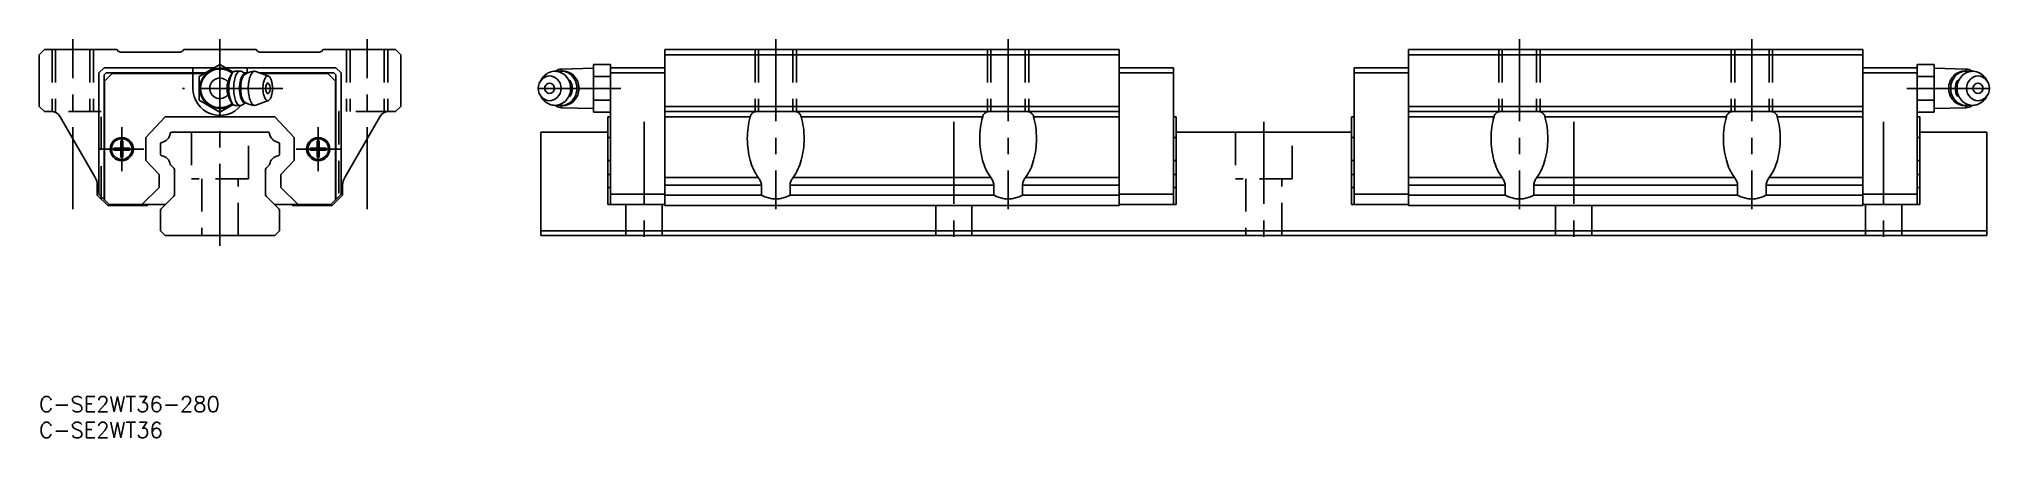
# Model space of a CAD drawing. Extents: x 0 to 380, y -8 to 69.
import ezdxf

# ---------------------------------------------------------------- set-up
doc = ezdxf.new("R2010")
doc.units = 0
doc.header["$LTSCALE"] = 0.5
doc.linetypes.add('CENTER', pattern=[50.8, 31.75, -6.35, 6.35, -6.35])
doc.linetypes.add('DASHED', pattern=[19.05, 12.7, -6.35])
doc.layers.get('0').update_dxf_attribs({"linetype": 'CONTINUOUS'})
doc.layers.add('CENTER', color=1, linetype='CENTER')
doc.styles.get("Standard").update_dxf_attribs({"font": 'txt.shx', "height": 3, "bigfont": 'bigfont.shx'})

# ---------------------------------------------------------------- blocks, each defined once
blk = doc.blocks.new('*U37')
at = {"color": 7, "linetype": 'CONTINUOUS'}
blk.add_text('C-SE2WT36-280', height=3, dxfattribs=at).set_placement((0, -3))
blk = doc.blocks.new('*U38')
at = {"color": 7, "linetype": 'CONTINUOUS'}
blk.add_text('C-SE2WT36', height=3, dxfattribs=at).set_placement((0, -8))

msp = doc.modelspace()

# ---------------------------------------------------------------- linework, layer by layer
at = {"color": 7, "linetype": 'CONTINUOUS'}
for p, q in [((1, 67.12), (0, 66.12)), ((0, 66.12), (0, 56.12)), ((15, 67.12), (1, 67.12)), ((15.35, 66.77), (15, 67.12)), ((27.29, 66.62), (15.71, 66.62)), ((28, 67.12), (27.65, 66.77)), ((42, 67.12), (28, 67.12)), ((42.35, 66.77), (42, 67.12)), ((54.29, 66.62), (42.71, 66.62)), ((55, 67.12), (54.65, 66.77)), ((69, 67.12), (55, 67.12)), ((70, 66.12), (69, 67.12)), ((70, 56.12), (70, 66.12)), ((121.1, 67.12), (209.1, 67.12)), ((121.1, 36.92), (121.1, 67.12)), ((121.1, 66.12), (209.1, 66.12)), ((209.1, 36.92), (209.1, 67.12)), ((353.1, 67.12), (265.1, 67.12)), ((265.1, 36.92), (265.1, 67.12)), ((353.1, 66.12), (265.1, 66.12)), ((353.1, 36.92), (353.1, 67.12)), ((12.55, 63.62), (11.55, 62.62)), ((11.55, 62.62), (11.55, 39.12)), ((33.93, 63.62), (12.55, 63.62)), ((12.96, 62.62), (12.55, 62.21)), ((12.55, 62.21), (12.55, 38.12)), ((12.65, 61.02), (14.15, 62.52)), ((12.65, 61.02), (12.65, 38.02)), ((32.2, 62.62), (12.96, 62.62)), ((32.02, 62.52), (14.15, 62.52)), ((29.75, 63.62), (29.75, 62.62)), ((29.75, 62.52), (29.75, 59.62)), ((35, 64.24), (31, 61.93)), ((31, 61.93), (31, 57.31)), ((37.55, 62.77), (35, 64.24)), ((57.45, 63.62), (36.07, 63.62)), ((37.29, 62.46), (37.52, 62.73)), ((38.93, 62.97), (38.05, 62.97)), ((39.95, 62.42), (39.22, 62.89)), ((40.32, 62.62), (39.64, 62.62)), ((40.12, 62.52), (39.79, 62.52)), ((39.95, 62.42), (39.85, 62.42)), ((40.25, 63.62), (40.25, 62.62)), ((41.92, 62.89), (44.37, 62)), ((57.04, 62.62), (42.66, 62.62)), ((55.85, 62.52), (42.93, 62.52)), ((55.85, 62.52), (57.35, 61.02)), ((57.45, 62.21), (57.04, 62.62)), ((57.35, 38.02), (57.35, 61.02)), ((58.45, 62.62), (57.45, 63.62)), ((57.45, 38.12), (57.45, 62.21)), ((58.45, 39.12), (58.45, 62.62)), ((97.39, 61.57), (97.03, 61.04)), ((101.39, 62.97), (101.01, 62.97)), ((107.3, 63.52), (101.15, 63.36)), ((101.15, 62.97), (101.15, 63.36)), ((110.6, 64.24), (107.3, 64.24)), ((107.3, 55), (107.3, 64.24)), ((110.6, 61.93), (107.3, 61.93)), ((110.6, 37.12), (110.6, 64.24)), ((110.6, 63.62), (121.1, 63.62)), ((110.6, 62.62), (121.1, 62.62)), ((219.6, 63.62), (209.1, 63.62)), ((219.6, 62.62), (209.1, 62.62)), ((219.6, 37.12), (219.6, 63.62)), ((254.6, 37.12), (254.6, 63.62)), ((254.6, 63.62), (265.1, 63.62)), ((254.6, 62.62), (265.1, 62.62)), ((363.6, 63.62), (353.1, 63.62)), ((363.6, 62.62), (353.1, 62.62)), ((363.6, 37.12), (363.6, 64.24)), ((363.6, 64.24), (366.9, 64.24)), ((363.6, 61.93), (366.9, 61.93)), ((366.9, 55), (366.9, 64.24)), ((366.9, 63.52), (373.05, 63.36)), ((372.8, 62.97), (373.19, 62.97)), ((373.05, 62.97), (373.05, 63.36)), ((376.81, 61.57), (377.17, 61.04)), ((31, 57.31), (35, 55)), ((41.92, 56.36), (44.37, 57.25)), ((97.03, 58.21), (97.39, 57.68)), ((110.6, 57.31), (107.3, 57.31)), ((363.6, 57.31), (366.9, 57.31)), ((377.17, 58.21), (376.81, 57.68)), ((0, 56.12), (1, 55.12)), ((1, 55.12), (2.33, 55.12)), ((4.06, 54.12), (10.85, 42.36)), ((20.65, 50.11), (24.39, 54.12)), ((24.39, 54.12), (45.61, 54.12)), ((35, 55), (37.55, 56.48)), ((37.29, 56.79), (37.52, 56.51)), ((38.05, 56.27), (38.93, 56.28)), ((39.95, 56.82), (39.22, 56.36)), ((39.85, 56.82), (39.95, 56.82)), ((45.61, 54.12), (49.35, 50.11)), ((59.15, 42.36), (65.94, 54.12)), ((67.67, 55.12), (69, 55.12)), ((69, 55.12), (70, 56.12)), ((101.01, 56.27), (101.4, 56.27)), ((101.15, 55.88), (101.15, 56.27)), ((101.15, 55.88), (107.3, 55.72)), ((110.6, 55), (107.3, 55)), ((110.6, 54.12), (110.1, 54.12)), ((110.1, 54.12), (110.1, 37.12)), ((121.1, 56.12), (209.1, 56.12)), ((121.1, 55.12), (209.1, 55.12)), ((121.1, 54.12), (137.67, 54.12)), ((147.53, 54.12), (182.67, 54.12)), ((192.53, 54.12), (209.1, 54.12)), ((219.6, 54.12), (220.1, 54.12)), ((220.1, 37.12), (220.1, 54.12)), ((254.6, 54.12), (254.1, 54.12)), ((254.1, 37.12), (254.1, 54.12)), ((353.1, 56.12), (265.1, 56.12)), ((353.1, 55.12), (265.1, 55.12)), ((281.67, 54.12), (265.1, 54.12)), ((326.67, 54.12), (291.53, 54.12)), ((353.1, 54.12), (336.53, 54.12)), ((363.6, 55), (366.9, 55)), ((363.6, 54.12), (364.1, 54.12)), ((364.1, 54.12), (364.1, 37.12)), ((373.05, 55.88), (366.9, 55.72)), ((373.19, 56.27), (372.8, 56.27)), ((373.05, 55.88), (373.05, 56.27)), ((15.78, 48.07), (15.78, 49.44)), ((16.18, 49.44), (16.18, 48.07)), ((20.65, 45.65), (20.65, 50.11)), ((25.68, 51.12), (44.32, 51.12)), ((49.35, 50.11), (49.35, 45.65)), ((53.82, 48.07), (53.82, 49.44)), ((54.22, 49.44), (54.22, 48.07)), ((97.1, 51.12), (110.1, 51.12)), ((97.1, 31.12), (97.1, 51.12)), ((110.6, 50.11), (110.1, 50.11)), ((219.6, 50.11), (220.1, 50.11)), ((220.1, 51.12), (254.1, 51.12)), ((254.6, 50.11), (254.1, 50.11)), ((363.6, 50.11), (364.1, 50.11)), ((377.1, 51.12), (364.1, 51.12)), ((377.1, 31.12), (377.1, 51.12)), ((14.42, 48.07), (15.78, 48.07)), ((15.78, 47.67), (14.42, 47.67)), ((15.78, 46.31), (15.78, 47.67)), ((16.18, 48.07), (17.54, 48.07)), ((17.54, 47.67), (16.18, 47.67)), ((16.18, 47.67), (16.18, 46.31)), ((23.2, 42.92), (20.65, 45.65)), ((23.5, 46.88), (23.5, 48.86)), ((46.5, 48.86), (46.5, 46.88)), ((49.35, 45.65), (46.8, 42.92)), ((52.46, 48.07), (53.82, 48.07)), ((53.82, 47.67), (52.46, 47.67)), ((53.82, 46.31), (53.82, 47.67)), ((54.22, 48.07), (55.58, 48.07)), ((55.58, 47.67), (54.22, 47.67)), ((54.22, 47.67), (54.22, 46.31)), ((110.6, 45.65), (110.1, 45.65)), ((219.6, 45.65), (220.1, 45.65)), ((254.6, 45.65), (254.1, 45.65)), ((363.6, 45.65), (364.1, 45.65)), ((23.2, 40.46), (23.2, 42.92)), ((26.05, 44.15), (25.47, 44.74)), ((26.2, 39.13), (26.2, 43.8)), ((43.8, 43.8), (43.8, 39.13)), ((44.53, 44.74), (43.95, 44.15)), ((46.8, 42.92), (46.8, 40.46)), ((110.6, 42.92), (110.1, 42.92)), ((121.1, 42.36), (139.23, 42.36)), ((145.97, 42.36), (184.23, 42.36)), ((190.97, 42.36), (209.1, 42.36)), ((219.6, 42.92), (220.1, 42.92)), ((254.6, 42.92), (254.1, 42.92)), ((283.23, 42.36), (265.1, 42.36)), ((328.23, 42.36), (289.97, 42.36)), ((353.1, 42.36), (334.97, 42.36)), ((363.6, 42.92), (364.1, 42.92)), ((11.25, 40.86), (11.25, 38.97)), ((11.25, 38.97), (13.3, 36.92)), ((11.55, 39.12), (13.55, 37.12)), ((19.87, 37.12), (23.2, 40.46)), ((26.05, 38.78), (23.65, 36.37)), ((46.35, 36.37), (43.95, 38.78)), ((46.8, 40.46), (50.13, 37.12)), ((56.45, 37.12), (58.45, 39.12)), ((56.7, 36.92), (58.75, 38.97)), ((58.75, 38.97), (58.75, 40.86)), ((110.6, 40.46), (110.1, 40.46)), ((110.6, 39.12), (121.1, 39.12)), ((121.1, 40.86), (139.83, 40.86)), ((121.1, 38.97), (139.83, 38.97)), ((139.83, 38.97), (139.83, 40.86)), ((145.37, 40.86), (145.37, 38.97)), ((145.37, 40.86), (184.83, 40.86)), ((145.37, 38.97), (184.83, 38.97)), ((184.83, 40.86), (184.83, 38.97)), ((190.37, 38.97), (190.37, 40.86)), ((190.37, 40.86), (209.1, 40.86)), ((190.37, 38.97), (209.1, 38.97)), ((219.6, 39.12), (209.1, 39.12)), ((219.6, 40.46), (220.1, 40.46)), ((254.6, 40.46), (254.1, 40.46)), ((254.6, 39.12), (265.1, 39.12)), ((283.83, 40.86), (265.1, 40.86)), ((283.83, 38.97), (265.1, 38.97)), ((283.83, 38.97), (283.83, 40.86)), ((289.37, 40.86), (289.37, 38.97)), ((328.83, 40.86), (289.37, 40.86)), ((328.83, 38.97), (289.37, 38.97)), ((328.83, 40.86), (328.83, 38.97)), ((353.1, 40.86), (334.37, 40.86)), ((334.37, 38.97), (334.37, 40.86)), ((353.1, 38.97), (334.37, 38.97)), ((363.6, 39.12), (353.1, 39.12)), ((363.6, 40.46), (364.1, 40.46)), ((13.3, 36.92), (20.94, 36.92)), ((24.4, 37.12), (13.55, 37.12)), ((20.94, 36.92), (21.14, 37.12)), ((23.5, 36.02), (23.5, 32.02)), ((56.45, 37.12), (45.6, 37.12)), ((46.5, 32.02), (46.5, 36.02)), ((48.86, 37.12), (49.06, 36.92)), ((49.06, 36.92), (56.7, 36.92)), ((121.05, 37.12), (110.1, 37.12)), ((121.05, 37.12), (121.05, 37.17)), ((121.05, 37.17), (121.1, 37.17)), ((121.1, 36.92), (209.1, 36.92)), ((209.1, 37.17), (209.15, 37.17)), ((209.15, 37.17), (209.15, 37.12)), ((220.1, 37.12), (209.15, 37.12)), ((254.1, 37.12), (265.05, 37.12)), ((265.05, 37.17), (265.05, 37.12)), ((265.1, 37.17), (265.05, 37.17)), ((353.1, 36.92), (265.1, 36.92)), ((353.15, 37.17), (353.1, 37.17)), ((353.15, 37.12), (353.15, 37.17)), ((353.15, 37.12), (364.1, 37.12)), ((23.5, 32.02), (24.4, 31.12)), ((24.4, 31.12), (45.6, 31.12)), ((45.6, 31.12), (46.5, 32.02)), ((97.1, 32.02), (377.1, 32.02)), ((97.1, 31.12), (377.1, 31.12))]:
    msp.add_line(p, q, dxfattribs=at)
at = {"color": 3, "linetype": 'DASHED'}
for p, q in [((2.49, 67.12), (2.49, 55.12)), ((3.17, 67.12), (3.17, 55.12)), ((9.82, 67.12), (9.82, 55.12)), ((10.49, 67.12), (10.49, 55.12)), ((59.5, 67.12), (59.5, 55.12)), ((60.18, 67.12), (60.18, 55.12)), ((66.82, 67.12), (66.82, 55.12)), ((67.5, 67.12), (67.5, 55.12)), ((138.6, 67.12), (138.6, 55.12)), ((139.27, 67.12), (139.27, 55.12)), ((145.92, 67.12), (145.92, 55.12)), ((146.6, 67.12), (146.6, 55.12)), ((183.6, 67.12), (183.6, 55.12)), ((184.27, 67.12), (184.27, 55.12)), ((190.92, 67.12), (190.92, 55.12)), ((191.6, 67.12), (191.6, 55.12)), ((282.6, 67.12), (282.6, 55.12)), ((283.27, 67.12), (283.27, 55.12)), ((289.92, 67.12), (289.92, 55.12)), ((290.6, 67.12), (290.6, 55.12)), ((327.6, 67.12), (327.6, 55.12)), ((328.27, 67.12), (328.27, 55.12)), ((334.92, 67.12), (334.92, 55.12)), ((335.6, 67.12), (335.6, 55.12)), ((12, 55.12), (2.33, 55.12)), ((12, 38.22), (12, 55.12)), ((58, 55.12), (58, 38.22)), ((67.67, 55.12), (58, 55.12)), ((29.5, 51.12), (29.5, 42.12)), ((40.5, 42.12), (40.5, 51.12)), ((231.6, 51.12), (231.6, 42.12)), ((242.6, 42.12), (242.6, 51.12)), ((40.5, 42.12), (29.5, 42.12)), ((31.5, 42.12), (31.5, 31.12)), ((38.5, 31.12), (38.5, 42.12)), ((242.6, 42.12), (231.6, 42.12)), ((233.6, 42.12), (233.6, 31.12)), ((240.6, 31.12), (240.6, 42.12)), ((113.6, 37.12), (113.6, 31.12)), ((120.6, 31.12), (120.6, 37.12)), ((173.6, 36.92), (173.6, 31.12)), ((180.6, 31.12), (180.6, 36.92)), ((293.6, 36.92), (293.6, 31.12)), ((300.6, 31.12), (300.6, 36.92)), ((353.6, 37.12), (353.6, 31.12)), ((360.6, 31.12), (360.6, 37.12))]:
    msp.add_line(p, q, dxfattribs=at)
at = {"color": 7, "linetype": 'CONTINUOUS'}
for centre, radius in [((15.98, 47.87), 2.25), ((15.98, 47.87), 1.99), ((54.02, 47.87), 2.25), ((54.02, 47.87), 1.99)]:
    msp.add_circle(centre, radius, dxfattribs=at)
for centre, radius, start, end in [((15.71, 67.12), 0.5, 225, 270), ((27.29, 67.12), 0.5, 270, 315), ((42.71, 67.12), 0.5, 225, 270), ((54.29, 67.12), 0.5, 270, 315), ((35, 59.62), 3.9, 50.9718, 309.0282), ((35, 59.62), 3.74, 51.0329, 308.9671), ((35, 59.62), 1.98, 38.259, 321.741), ((40.49, 59.62), 4.12, 162.6982, 197.3018), ((44.42, 58.51), 8.2, 155.5597, 163.4295), ((43.25, 59.84), 6.52, 160.718, 176.1614), ((38.88, 61.1), 2.09, 139.5538, 157.3697), ((39.24, 61.24), 2.27, 139.598, 160.8002), ((38.04, 62.29), 0.68, 89.8146, 141.4349), ((44.01, 59.91), 6.35, 163.1981, 173.801), ((40.82, 60.91), 3, 146.419, 163.9372), ((39.1, 62.09), 0.918, 109.5055, 148.4502), ((38.93, 62.42), 0.551, 57.5252, 104.1804), ((43.78, 59.9), 4.99, 160.0114, 176.868), ((45.07, 59.73), 6.05, 166.8119, 176.1003), ((40.89, 60.98), 1.9, 139.598, 160.8002), ((42.5, 60.36), 3.41, 153.6234, 167.265), ((39.89, 61.86), 0.569, 93.4944, 141.4349), ((40.57, 61.35), 1.24, 128.03, 154.984), ((41.69, 59.63), 3.29, 89.1369, 124.9824), ((47.58, 59.76), 7.09, 166.5793, 176.0477), ((44.5, 60.53), 3.92, 152.982, 167.0658), ((42.25, 61.71), 1.38, 126.0403, 154.4616), ((41.74, 62.4), 0.519, 70.0924, 125.2235), ((48.41, 59.73), 5.09, 166.0541, 175.9315), ((46.1, 60.33), 2.69, 151.4947, 166.6232), ((44.52, 61.22), 0.885, 121.2698, 153.2617), ((44.24, 61.65), 0.371, 61.134, 118.866), ((43.96, 61.22), 0.885, 26.7383, 58.7302), ((42.38, 60.33), 2.69, 13.3768, 28.5053), ((40.06, 59.73), 5.09, 4.0685, 13.9459), ((99.13, 59.62), 2.53, 134.7224, 225.2776), ((98.82, 59.93), 2.09, 45.5005, 134.4995), ((100.01, 59.81), 3.16, 123.7997, 146.1384), ((99.87, 60.02), 2.91, 100.3514, 123.7661), ((99.85, 60.1), 2.82, 76.348, 100.2493), ((101.2, 61.36), 2, 91.5, 128.7532), ((98.5, 59.62), 2.53, 314.7224, 45.2776), ((101.01, 60.03), 2.94, 80.5353, 103.929), ((99.82, 59.99), 2.94, 52.9859, 76.2524), ((101.39, 60.03), 2.94, 53.8898, 89.8488), ((101, 60.03), 2.95, 57.3307, 80.285), ((99.66, 59.78), 3.2, 30.981, 52.964), ((99.44, 59.65), 3.46, 10.1721, 31.0278), ((100.87, 59.83), 3.19, 35.5149, 57.2955), ((100.24, 59.62), 2.98, 327.435, 32.5652), ((101.21, 59.79), 3.23, 31.5185, 53.9499), ((100.64, 59.67), 3.46, 14.9361, 35.548), ((100.98, 59.65), 3.51, 10.3156, 31.5664), ((373.21, 59.65), 3.51, 148.4336, 169.6844), ((373.55, 59.67), 3.46, 144.452, 165.0639), ((372.98, 59.79), 3.23, 126.0501, 148.4815), ((373.33, 59.83), 3.19, 122.7045, 144.4851), ((373.96, 59.62), 2.98, 147.4348, 212.565), ((372.81, 60.03), 2.94, 90.1512, 126.1102), ((374.76, 59.65), 3.46, 148.9722, 169.8279), ((373.2, 60.03), 2.95, 99.715, 122.6693), ((374.54, 59.78), 3.2, 127.036, 149.019), ((374.38, 59.99), 2.94, 103.7476, 127.0141), ((373.19, 60.03), 2.94, 76.071, 99.4647), ((372.99, 61.36), 2, 51.2468, 88.5), ((375.7, 59.62), 2.53, 134.7224, 225.2776), ((374.35, 60.1), 2.82, 79.7507, 103.652), ((375.38, 59.93), 2.09, 45.5005, 134.4995), ((374.33, 60.02), 2.91, 56.2339, 79.6486), ((374.19, 59.81), 3.16, 33.8616, 56.2003), ((375.06, 59.62), 2.53, 314.7224, 45.2776), ((35, 59.62), 5.25, 180, 320.5885), ((44.42, 60.74), 8.2, 196.5705, 204.4403), ((45.4, 59.62), 8.68, 175.683, 184.317), ((43.25, 59.41), 6.52, 183.8386, 199.282), ((38.88, 58.15), 2.09, 202.6303, 220.4462), ((39.24, 58), 2.27, 199.1998, 220.402), ((46.22, 59.62), 8.58, 173.5184, 186.4816), ((44.01, 59.34), 6.35, 186.199, 196.8019), ((40.82, 58.34), 3, 196.0628, 213.581), ((46.04, 59.62), 7.26, 175.683, 184.317), ((43.78, 59.35), 4.99, 183.132, 199.9886), ((46.27, 59.62), 7.26, 175.8885, 184.1115), ((45.07, 59.51), 6.05, 183.8997, 193.1881), ((40.89, 58.27), 1.9, 199.1998, 220.402), ((42.5, 58.89), 3.41, 192.735, 206.3766), ((39.89, 57.39), 0.569, 218.5651, 266.5056), ((40.57, 57.89), 1.24, 205.016, 231.97), ((49.04, 59.62), 8.56, 175.825, 184.175), ((47.58, 59.49), 7.09, 183.9523, 193.4207), ((44.5, 58.72), 3.92, 192.9342, 207.018), ((42.25, 57.53), 1.38, 205.5384, 233.9597), ((49.54, 59.62), 6.22, 175.683, 184.317), ((48.41, 59.52), 5.09, 184.0685, 193.9459), ((46.1, 58.91), 2.69, 193.3768, 208.5053), ((44.52, 58.03), 0.885, 206.7383, 238.7302), ((46.42, 59.62), 2.56, 173.7782, 186.2218), ((45.8, 59.7), 1.94, 164.0092, 174.023), ((45.8, 59.55), 1.94, 185.977, 195.9908), ((44.88, 59.97), 0.977, 148.743, 164.6112), ((44.88, 59.27), 0.977, 195.3888, 211.257), ((44.32, 60.32), 0.321, 116.9113, 150.4592), ((44.32, 58.92), 0.321, 209.5408, 243.0887), ((44.24, 57.59), 0.371, 241.134, 298.866), ((44.24, 60.47), 0.155, 58.6993, 113.8023), ((44.24, 58.78), 0.155, 246.1977, 301.3007), ((43.4, 59.62), 1.34, 313.2338, 46.7662), ((43.96, 58.03), 0.885, 301.2698, 333.2617), ((42.38, 58.91), 2.69, 331.4947, 346.6232), ((40.06, 59.52), 5.09, 346.0541, 355.9315), ((38.94, 59.62), 6.22, 355.683, 4.317), ((98.82, 59.32), 2.09, 225.5005, 314.4995), ((100.01, 59.43), 3.15, 213.8629, 236.2875), ((98.95, 59.62), 1.06, 134.7224, 225.2776), ((98.82, 59.75), 0.872, 45.5005, 134.4995), ((98.82, 59.5), 0.872, 225.5005, 314.4995), ((98.68, 59.62), 1.06, 314.7224, 45.2776), ((99.66, 59.46), 3.2, 307.1224, 329.1003), ((99.44, 59.6), 3.46, 329.0534, 349.9059), ((100.87, 59.42), 3.19, 302.7045, 324.4851), ((99.34, 59.62), 3.55, 349.7879, 10.29), ((101.21, 59.45), 3.23, 306.0501, 328.4815), ((100.64, 59.58), 3.46, 324.452, 345.0638), ((100.98, 59.6), 3.51, 328.4336, 349.6844), ((100.5, 59.62), 3.61, 344.994, 15.006), ((100.87, 59.62), 3.62, 349.6015, 10.3985), ((373.32, 59.62), 3.62, 169.6015, 190.3985), ((373.21, 59.6), 3.51, 190.3156, 211.5664), ((373.7, 59.62), 3.61, 164.994, 195.006), ((373.55, 59.58), 3.46, 194.9362, 215.548), ((372.98, 59.45), 3.23, 211.5185, 233.9499), ((373.33, 59.42), 3.19, 215.5149, 237.2955), ((374.85, 59.62), 3.55, 169.71, 190.2121), ((374.76, 59.6), 3.46, 190.0941, 210.9466), ((374.54, 59.46), 3.2, 210.8997, 232.8776), ((375.38, 59.32), 2.09, 225.5005, 314.4995), ((375.51, 59.62), 1.06, 134.7224, 225.2776), ((375.38, 59.75), 0.872, 45.5005, 134.4995), ((375.38, 59.5), 0.872, 225.5005, 314.4995), ((374.19, 59.43), 3.15, 303.7125, 326.1371), ((375.25, 59.62), 1.06, 314.7224, 45.2776), ((2.33, 53.12), 2, 30, 90), ((38.04, 56.95), 0.68, 218.5651, 270.1854), ((39.1, 57.16), 0.918, 211.5498, 250.4945), ((38.93, 56.83), 0.551, 255.8196, 302.4748), ((41.69, 59.62), 3.29, 235.0186, 270.862), ((41.74, 56.84), 0.519, 234.7765, 289.9076), ((67.67, 53.12), 2, 90, 150), ((99.87, 59.23), 2.91, 236.3214, 259.7399), ((99.85, 59.15), 2.82, 259.8421, 283.7431), ((101.2, 57.88), 2, 231.2468, 268.5), ((101.01, 59.22), 2.94, 256.0709, 279.4649), ((99.82, 59.26), 2.94, 283.8385, 307.1008), ((101.39, 59.21), 2.94, 270.1167, 306.1107), ((101, 59.22), 2.95, 279.715, 302.6693), ((152.61, 49.95), 15.51, 164.4009, 180.2073), ((139.19, 53.74), 1.57, 142.0697, 165.7415), ((138.78, 54.03), 1.06, 107.1962, 141.0162), ((138.95, 53.46), 1.66, 93.202, 107.1327), ((139.01, 52.67), 2.45, 89.9562, 93.5697), ((146.18, 52.67), 2.45, 86.4303, 90.0438), ((146.24, 53.46), 1.66, 72.8673, 86.798), ((146.42, 54.03), 1.06, 38.9838, 72.8038), ((146.01, 53.74), 1.57, 14.2585, 37.9303), ((132.58, 49.95), 15.51, 359.7927, 15.5991), ((197.61, 49.95), 15.51, 164.4009, 180.2073), ((184.19, 53.74), 1.57, 142.0697, 165.7415), ((183.78, 54.03), 1.06, 107.1962, 141.0162), ((183.95, 53.46), 1.66, 93.202, 107.1327), ((184.01, 52.67), 2.45, 89.9562, 93.5697), ((191.18, 52.67), 2.45, 86.4303, 90.0438), ((191.24, 53.46), 1.66, 72.8673, 86.798), ((191.42, 54.03), 1.06, 38.9838, 72.8038), ((191.01, 53.74), 1.57, 14.2585, 37.9303), ((177.58, 49.95), 15.51, 359.7927, 15.5991), ((296.61, 49.95), 15.51, 164.4009, 180.2073), ((283.19, 53.74), 1.57, 142.0697, 165.7415), ((282.78, 54.03), 1.06, 107.1962, 141.0162), ((282.95, 53.46), 1.66, 93.202, 107.1327), ((283.01, 52.67), 2.45, 89.9562, 93.5697), ((290.18, 52.67), 2.45, 86.4303, 90.0438), ((290.24, 53.46), 1.66, 72.8673, 86.798), ((290.42, 54.03), 1.06, 38.9838, 72.8038), ((290.01, 53.74), 1.57, 14.2585, 37.9303), ((276.58, 49.95), 15.51, 359.7927, 15.5991), ((341.61, 49.95), 15.51, 164.4009, 180.2073), ((328.19, 53.74), 1.57, 142.0697, 165.7415), ((327.78, 54.03), 1.06, 107.1962, 141.0162), ((327.95, 53.46), 1.66, 93.202, 107.1327), ((328.01, 52.67), 2.45, 89.9562, 93.5697), ((335.18, 52.67), 2.45, 86.4303, 90.0438), ((335.24, 53.46), 1.66, 72.8673, 86.798), ((335.42, 54.03), 1.06, 38.9838, 72.8038), ((335.01, 53.74), 1.57, 14.2585, 37.9303), ((321.58, 49.95), 15.51, 359.7927, 15.5991), ((372.81, 59.21), 2.94, 233.8893, 269.8833), ((373.2, 59.22), 2.95, 237.3307, 260.285), ((374.38, 59.26), 2.94, 232.8992, 256.1615), ((373.19, 59.22), 2.94, 260.5351, 283.9291), ((372.99, 57.88), 2, 271.5, 308.7532), ((374.35, 59.15), 2.82, 256.2569, 280.1579), ((374.33, 59.23), 2.91, 280.2601, 303.6786), ((15.98, 47.87), 1.58, 82.7046, 97.2954), ((23.36, 51.17), 2.04, 280.695, 351.6103), ((25.68, 50.82), 0.3, 90, 171.6104), ((44.32, 50.82), 0.3, 8.3896, 90), ((46.63, 51.17), 2.04, 188.3897, 259.305), ((54.02, 47.87), 1.58, 82.7046, 97.2954), ((152.79, 49.86), 15.69, 179.881, 195.3747), ((132.4, 49.86), 15.69, 344.6253, 0.119), ((197.79, 49.86), 15.69, 179.881, 195.3747), ((177.4, 49.86), 15.69, 344.6253, 0.119), ((296.79, 49.86), 15.69, 179.881, 195.3747), ((276.4, 49.86), 15.69, 344.6253, 0.119), ((341.79, 49.86), 15.69, 179.881, 195.3747), ((321.4, 49.86), 15.69, 344.6253, 0.119), ((15.98, 47.87), 1.57, 172.7046, 187.2954), ((15.98, 47.87), 1.58, 262.7046, 277.2954), ((15.98, 47.87), 1.58, 352.7046, 7.2954), ((23.8, 48.86), 0.3, 100.695, 180), ((23.8, 46.88), 0.3, 180, 259.305), ((23.36, 44.58), 2.04, 8.9835, 79.305), ((46.63, 44.58), 2.04, 100.695, 171.0165), ((46.2, 48.86), 0.3, 0, 79.305), ((46.2, 46.88), 0.3, 280.695, 0), ((54.02, 47.87), 1.57, 172.7046, 187.2954), ((54.02, 47.87), 1.58, 262.7046, 277.2954), ((54.02, 47.87), 1.58, 352.7046, 7.2954), ((147.29, 48.2), 9.95, 194.517, 215.8781), ((137.9, 48.2), 9.95, 324.1219, 345.483), ((192.29, 48.2), 9.95, 194.517, 215.8781), ((182.9, 48.2), 9.95, 324.1219, 345.483), ((291.29, 48.2), 9.95, 194.517, 215.8781), ((281.9, 48.2), 9.95, 324.1219, 345.483), ((336.29, 48.2), 9.95, 194.517, 215.8781), ((326.9, 48.2), 9.95, 324.1219, 345.483), ((8.25, 40.86), 3, 0, 30), ((25.68, 44.95), 0.3, 188.9835, 225), ((25.7, 43.8), 0.5, 0, 45), ((44.3, 43.8), 0.5, 135, 180), ((44.32, 44.95), 0.3, 315, 351.0165), ((44.32, 44.95), 0.3, 315, 351.0165), ((61.75, 40.86), 3, 150, 180), ((136.26, 40.12), 3.72, 24.4991, 37.0901), ((148.93, 40.12), 3.72, 142.9099, 155.5009), ((181.26, 40.12), 3.72, 24.4991, 37.0901), ((193.93, 40.12), 3.72, 142.9099, 155.5009), ((280.26, 40.12), 3.72, 24.4991, 37.0901), ((292.93, 40.12), 3.72, 142.9099, 155.5009), ((325.26, 40.12), 3.72, 24.4991, 37.0901), ((337.93, 40.12), 3.72, 142.9099, 155.5009), ((25.7, 39.13), 0.5, 315, 0), ((44.3, 39.13), 0.5, 180, 225), ((137.88, 40.85), 1.95, 0.4174, 24.6972), ((142.6, 43.72), 5.5, 239.7274, 300.2726), ((147.32, 40.85), 1.95, 155.3028, 179.5826), ((182.88, 40.85), 1.95, 0.4174, 24.6972), ((187.6, 43.72), 5.5, 239.7274, 300.2726), ((192.32, 40.85), 1.95, 155.3028, 179.5826), ((281.88, 40.85), 1.95, 0.4174, 24.6972), ((286.6, 43.72), 5.5, 239.7274, 300.2726), ((291.32, 40.85), 1.95, 155.3028, 179.5826), ((326.88, 40.85), 1.95, 0.4174, 24.6972), ((331.6, 43.72), 5.5, 239.7274, 300.2726), ((336.32, 40.85), 1.95, 155.3028, 179.5826), ((24, 36.02), 0.5, 135, 180), ((46, 36.02), 0.5, 0, 45)]:
    msp.add_arc(centre, radius, start, end, dxfattribs=at)
at = {"layer": 'CENTER', "color": 1, "linetype": 'CENTER'}
for p, q in [((6.5, 36.22), (6.5, 69.12)), ((35, 29.12), (35, 69.12)), ((63.5, 36.22), (63.5, 69.12)), ((142.6, 69.12), (142.6, 36.22)), ((187.6, 69.12), (187.6, 36.22)), ((286.6, 69.12), (286.6, 36.22)), ((331.6, 69.12), (331.6, 36.22)), ((47.16, 59.62), (27.75, 59.62)), ((112.6, 59.62), (94.6, 59.62)), ((361.6, 59.62), (379.6, 59.62)), ((15.98, 43.62), (15.98, 52.12)), ((54.02, 43.62), (54.02, 52.12)), ((117.1, 53.12), (117.1, 29.12)), ((177.1, 53.12), (177.1, 29.12)), ((237.1, 53.12), (237.1, 29.12)), ((297.1, 53.12), (297.1, 29.12)), ((357.1, 53.12), (357.1, 29.12)), ((20.23, 47.87), (11.73, 47.87)), ((58.27, 47.87), (49.77, 47.87))]:
    msp.add_line(p, q, dxfattribs=at)

# ---------------------------------------------------------------- block references
at = {"color": 7, "linetype": 'CONTINUOUS'}
for name in ['*U37', '*U38']:
    msp.add_blockref(name, (0, 0), dxfattribs=at)

doc.saveas('drawing.dxf')
